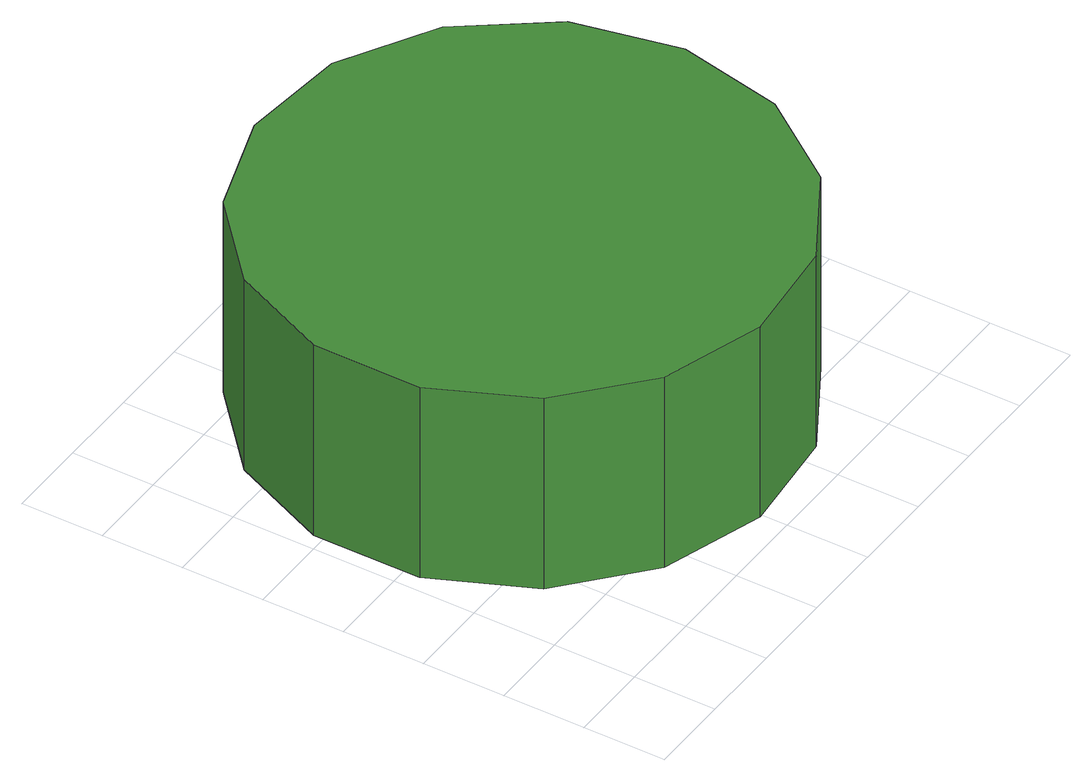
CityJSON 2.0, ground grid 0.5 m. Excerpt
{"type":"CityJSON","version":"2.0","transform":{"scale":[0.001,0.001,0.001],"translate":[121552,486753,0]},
"CityObjects":{
"tree1":{"type":"SolitaryVegetationObject","attributes":{"function":"something"},"geometry":[{"type":"MultiSurface","lod":"1","boundaries":[[[0,1,2,3,4,5,6,7,8,9,10,11,12,13,14]],[[15,16,17,18,19,20,21,22,23,24,25,26,27,28,29]],[[0,29,28,1]],[[1,28,27,2]],[[2,27,26,3]],[[3,26,25,4]],[[4,25,24,5]],[[5,24,23,6]],[[6,23,22,7]],[[7,22,21,8]],[[8,21,20,9]],[[9,20,19,10]],[[10,19,18,11]],[[11,18,17,12]],[[12,17,16,13]],[[13,16,15,14]],[[14,15,29,0]]]}]}
},
"vertices":[
[3236,1731,1486],[3099,2376,1486],[2711,2909,1486],[2141,3239,1486],[1485,3307,1486],[858,3104,1486],[368,2663,1486],[100,2061,1486],[100,1401,1486],[368,799,1486],[858,358,1486],[1485,155,1486],[2141,223,1486],[2711,553,1486],[3099,1086,1486],[3099,1086,196],[2711,553,196],[2141,223,196],[1485,155,196],[858,358,196],[368,799,196],[100,1401,196],[100,2061,196],[368,2663,196],[858,3104,196],[1485,3307,196],[2141,3239,196],[2711,2909,196],[3099,2376,196],[3236,1731,196]
]}
